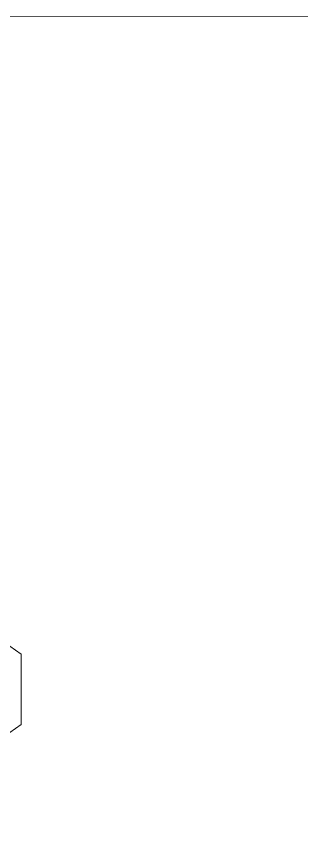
# Model space of a CAD drawing. Header units: millimetres. Extents: x 62976 to 1097852, y -110926 to 167100.
# Drawn here: x 879254 to 893347, y 4663 to 45128 of the extents above; entities that cross this region are included whole.
import ezdxf

# ---------------------------------------------------------------- set-up
doc = ezdxf.new("R2010")
doc.units = ezdxf.units.MM
doc.layers.add('WALLS', color=7, linetype='Continuous', lineweight=15)
doc.layers.add('Whatch', color=7, linetype='Continuous', lineweight=15, true_color=0xa8a8a8)

msp = doc.modelspace()

# ---------------------------------------------------------------- linework, layer by layer
at = {"layer": 'WALLS', "ltscale": 2, "const_width": 30}
msp.add_lwpolyline([(778894.4442484122, 45113.10363176528), (1097836.753122046, 45113.10363176529), (1097836.753122046, -71838.09388069324), (778894.4442484122, -71838.09388069325)], close=True, dxfattribs=at)
at = {"layer": 'Whatch'}
msp.add_lwpolyline([(874815.3049801169, 19488.38925654895), (878647.0534077899, 19488.38925654895), (878647.0534077894, 14221.78324043064), (879493.0534077899, 13627.27504031867), (879493.0534077899, 10159.48707255657), (878647.0534077899, 9564.978872444888), (878647.0534077897, 7908.389256548893)], dxfattribs=at)

doc.saveas('drawing.dxf')
